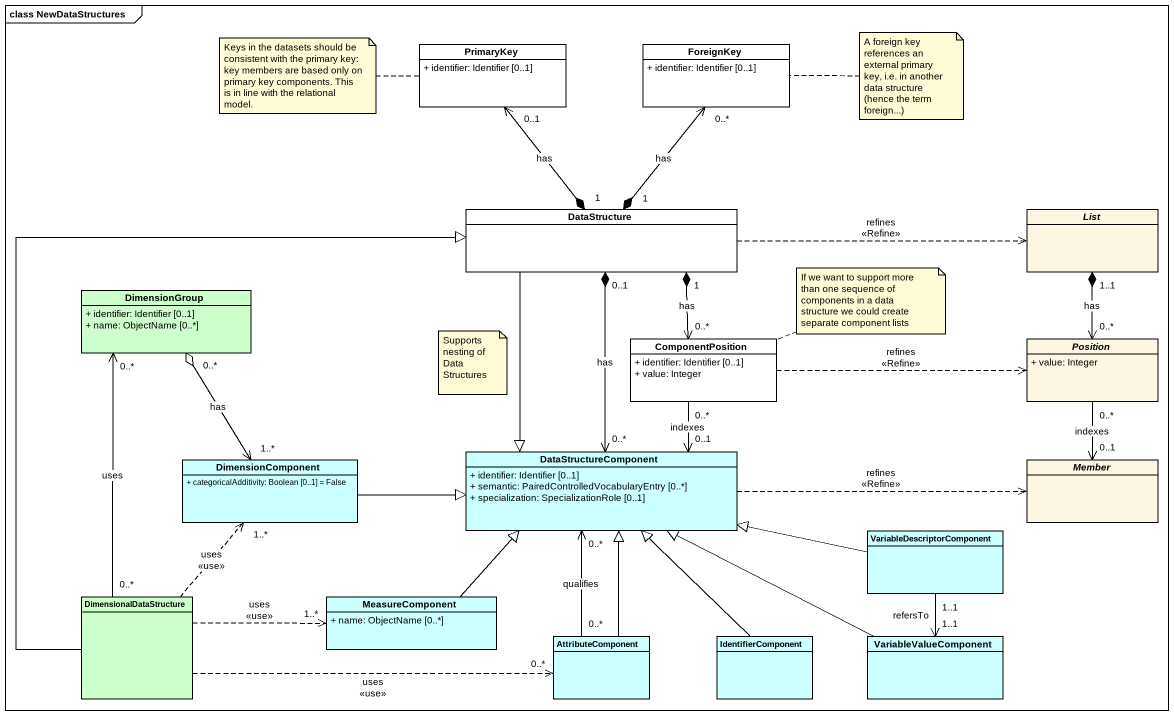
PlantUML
@startuml
mainframe class NewDataStructures
hide circle
hide empty members
skinparam classAttributeIconSize 0
class PrimaryKey #FFFFFF {
  + identifier: Identifier [0..1]
}
class ForeignKey #FFFFFF {
  + identifier: Identifier [0..1]
}
class DataStructure #FFFFFF
abstract class List
class DimensionGroup #CCFFCC {
  + identifier: Identifier [0..1]
  + name: ObjectName [0..*]
}
class ComponentPosition #FFFFFF {
  + identifier: Identifier [0..1]
  + value: Integer
}
abstract class Position {
  + value: Integer
}
class DataStructureComponent #CCFFFF {
  + identifier: Identifier [0..1]
  + semantic: PairedControlledVocabularyEntry [0..*]
  + specialization: SpecializationRole [0..1]
}
class DimensionComponent #CCFFFF {
  + categoricalAdditivity: Boolean [0..1] = False
}
abstract class Member
class VariableDescriptorComponent #CCFFFF
class DimensionalDataStructure #CCFFCC
class MeasureComponent #CCFFFF {
  + name: ObjectName [0..*]
}
class AttributeComponent #CCFFFF
class IdentifierComponent #CCFFFF
class VariableValueComponent #CCFFFF
PrimaryKey "0..1" <--* "1" DataStructure : has
ForeignKey "0..*" <--* "1" DataStructure : has
DataStructure .right.> List : refines\n<<Refine>>
DataStructure --|> DataStructureComponent
ComponentPosition "0..*" <-up-* "1" DataStructure : has
ComponentPosition .right.> Position : refines\n<<Refine>>
ComponentPosition "0..*" --> "0..1" DataStructureComponent : indexes
Position "0..*" <-up-* "1..1" List : has
Position "0..*" --> "0..1" Member : indexes
DataStructureComponent "0..*" <-up-* "0..1" DataStructure : has
DataStructureComponent .right.> Member : refines\n<<Refine>>
DimensionComponent "1..*" <-up-o "0..*" DimensionGroup : has
DimensionComponent -right-|> DataStructureComponent
VariableDescriptorComponent -left-|> DataStructureComponent
VariableDescriptorComponent "1..1" --> "1..1" VariableValueComponent : refersTo
DimensionalDataStructure -up-|> DataStructure
DimensionalDataStructure "0..*" -up-> "0..*" DimensionGroup : uses
DimensionalDataStructure .up.> "1..*" DimensionComponent : uses\n<<use>>
DimensionalDataStructure .right.> "1..*" MeasureComponent : uses\n<<use>>
DimensionalDataStructure .right.> "0..*" AttributeComponent : uses\n<<use>>
MeasureComponent -up-|> DataStructureComponent
AttributeComponent -up-|> DataStructureComponent
AttributeComponent "0..*" -up-> "0..*" DataStructureComponent : qualifies
IdentifierComponent -up-|> DataStructureComponent
VariableValueComponent -left-|> DataStructureComponent
note left of PrimaryKey : Keys in the datasets should be consistent with the primary key: key members are based only on primary key components. This is in line with the relational model.
note right of ForeignKey : A foreign key references an external primary key, i.e. in another data structure (hence the term foreign...)
note right of ComponentPosition : If we want to support more than one sequence of components in a data structure we could create separate component lists
note as N4
  Supports nesting of Data Structures
end note
@enduml
